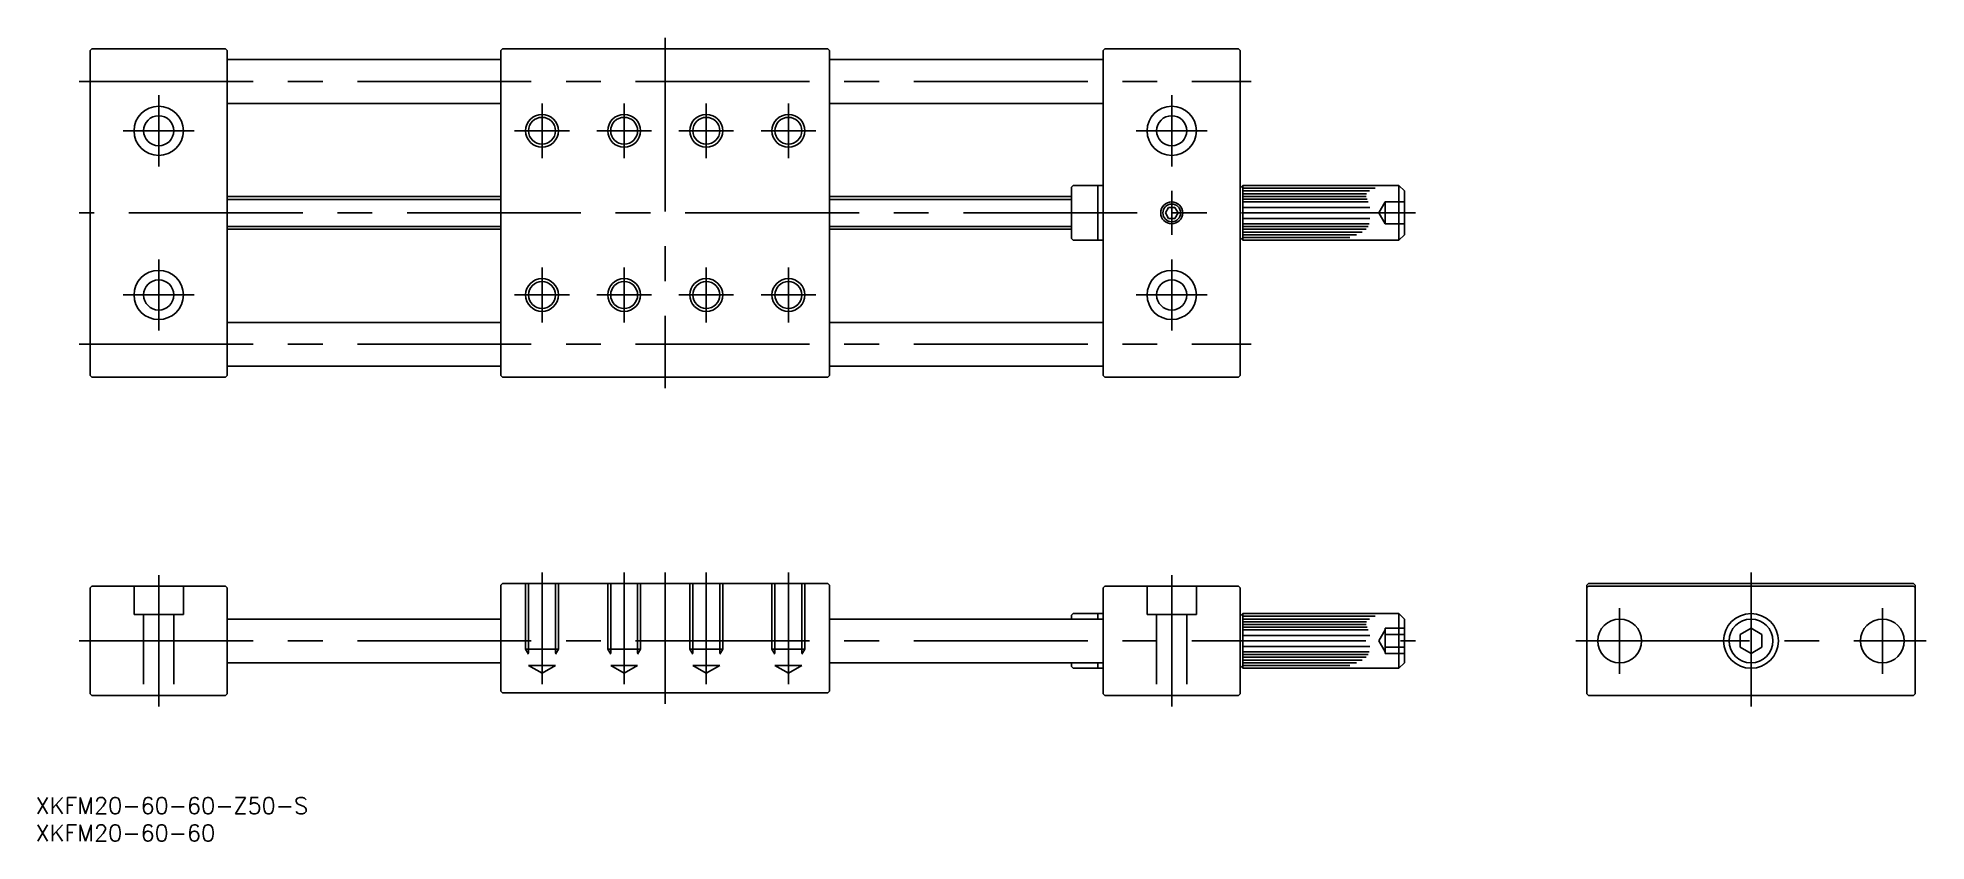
# Model space of a CAD drawing. Extents: x -313 to 32, y -37 to 110.
import ezdxf

# ---------------------------------------------------------------- set-up
doc = ezdxf.new("R2010")
doc.units = 0
doc.linetypes.add('CENTER', pattern=[50.8, 31.75, -6.35, 6.35, -6.35])
doc.linetypes.add('DASHED', pattern=[19.05, 12.7, -6.35])
doc.layers.get('0').update_dxf_attribs({"linetype": 'CONTINUOUS'})
doc.layers.add('CENTER', color=1, linetype='CONTINUOUS')
doc.styles.get("Standard").update_dxf_attribs({"font": 'txt.shx', "height": 3, "bigfont": 'bigfont.shx'})

msp = doc.modelspace()

# ---------------------------------------------------------------- linework, layer by layer
at = {"color": 7, "linetype": 'CONTINUOUS'}
for p, q in [((-302.99, 108.21), (-303.29, 107.91)), ((-303.29, 107.91), (-303.29, 48.51)), ((-302.99, 108.21), (-278.59, 108.21)), ((-278.59, 108.21), (-278.29, 107.91)), ((-278.29, 107.91), (-278.29, 48.51)), ((-228.29, 107.91), (-227.99, 108.21)), ((-228.29, 107.91), (-228.29, 48.51)), ((-168.59, 108.21), (-227.99, 108.21)), ((-168.59, 108.21), (-168.29, 107.91)), ((-168.29, 48.51), (-168.29, 107.91)), ((-117.99, 108.21), (-118.29, 107.91)), ((-118.29, 107.91), (-118.29, 48.51)), ((-117.99, 108.21), (-93.59, 108.21)), ((-93.59, 108.21), (-93.29, 107.91)), ((-93.29, 107.91), (-93.29, 48.51)), ((-278.29, 106.21), (-228.29, 106.21)), ((-168.29, 106.21), (-118.29, 106.21)), ((-278.29, 98.21), (-228.29, 98.21)), ((-168.29, 98.21), (-118.29, 98.21)), ((-124.09, 82.91), (-123.79, 83.21)), ((-124.09, 82.91), (-124.09, 73.51)), ((-123.79, 83.21), (-118.29, 83.21)), ((-119.29, 83.21), (-119.29, 73.21)), ((-92.79, 83.21), (-93.29, 82.71)), ((-92.79, 83.21), (-64.29, 83.21)), ((-92.79, 83.21), (-92.79, 73.21)), ((-64.29, 83.21), (-64.29, 73.21)), ((-63.29, 82.21), (-64.29, 83.21)), ((-228.29, 81.21), (-278.29, 81.21)), ((-168.29, 81.21), (-124.09, 81.21)), ((-92.79, 82.71), (-68.61, 82.71)), ((-92.79, 82.21), (-69.65, 82.21)), ((-92.79, 81.71), (-70.22, 81.71)), ((-92.79, 81.21), (-70.28, 81.21)), ((-92.79, 80.71), (-70.12, 80.71)), ((-92.79, 80.21), (-69.9, 80.21)), ((-63.29, 82.21), (-63.29, 74.21)), ((-106.37, 79.21), (-106.94, 78.21)), ((-106.94, 78.21), (-106.37, 77.21)), ((-105.21, 79.21), (-106.37, 79.21)), ((-106.37, 77.21), (-105.21, 77.21)), ((-104.63, 78.21), (-105.21, 79.21)), ((-105.21, 77.21), (-104.63, 78.21)), ((-92.79, 79.21), (-69.63, 79.21)), ((-92.79, 77.21), (-69.62, 77.21)), ((-92.79, 76.21), (-69.75, 76.21)), ((-278.29, 75.21), (-228.29, 75.21)), ((-124.09, 75.21), (-168.29, 75.21)), ((-124.09, 73.51), (-123.79, 73.21)), ((-123.79, 73.21), (-118.29, 73.21)), ((-92.79, 73.21), (-93.29, 73.71)), ((-92.79, 75.71), (-69.92, 75.71)), ((-92.79, 75.21), (-70.27, 75.21)), ((-92.79, 74.71), (-71.02, 74.71)), ((-92.79, 74.21), (-72.02, 74.21)), ((-92.79, 73.71), (-73.27, 73.71)), ((-64.29, 73.21), (-92.79, 73.21)), ((-64.29, 73.21), (-63.29, 74.21)), ((-278.29, 58.21), (-228.29, 58.21)), ((-168.29, 58.21), (-118.29, 58.21)), ((-302.99, 48.21), (-303.29, 48.51)), ((-278.59, 48.21), (-278.29, 48.51)), ((-278.29, 50.21), (-228.29, 50.21)), ((-227.99, 48.21), (-228.29, 48.51)), ((-168.59, 48.21), (-168.29, 48.51)), ((-168.29, 50.21), (-118.29, 50.21)), ((-117.99, 48.21), (-118.29, 48.51)), ((-93.59, 48.21), (-93.29, 48.51)), ((-302.99, 48.21), (-278.59, 48.21)), ((-227.99, 48.21), (-168.59, 48.21)), ((-117.99, 48.21), (-93.59, 48.21)), ((-228.29, 10.2), (-227.99, 10.5)), ((-168.59, 10.5), (-227.99, 10.5)), ((-168.59, 10.5), (-168.29, 10.2)), ((-29.7, 10.5), (-30, 10.2)), ((-29.7, 10.5), (29.7, 10.5)), ((29.7, 10.5), (30, 10.2)), ((-303.29, 9.7), (-302.99, 10)), ((-303.29, 9.7), (-303.29, -9.7)), ((-302.99, 10), (-278.59, 10)), ((-278.59, 10), (-278.29, 9.7)), ((-278.29, 9.7), (-278.29, -9.7)), ((-228.29, 10.2), (-228.29, -9.2)), ((-168.29, 10.2), (-168.29, -9.2)), ((-118.29, 9.7), (-117.99, 10)), ((-118.29, -9.7), (-118.29, 9.7)), ((-117.99, 10), (-93.59, 10)), ((-93.29, 9.7), (-93.59, 10)), ((-93.29, 9.7), (-93.29, -9.7)), ((-30, 10.2), (-30, -9.7)), ((-29.7, 10), (-30, 9.7)), ((-29.7, 10), (29.7, 10)), ((29.7, 10), (30, 9.7)), ((30, 10.2), (30, -9.7)), ((-278.29, 4), (-228.29, 4)), ((-168.29, 4), (-118.29, 4)), ((-123.79, 5), (-124.09, 4.7)), ((-124.09, 4.7), (-124.09, 4)), ((-123.79, 5), (-118.29, 5)), ((-119.29, 5), (-119.29, 4)), ((-92.79, 5), (-93.29, 4.5)), ((-92.79, 5), (-64.29, 5)), ((-92.79, 5), (-92.79, -5)), ((-92.79, 4.5), (-68.61, 4.5)), ((-92.79, 4), (-69.65, 4)), ((-92.79, 3.5), (-70.22, 3.5)), ((-64.29, 5), (-64.29, -5)), ((-63.29, 4), (-64.29, 5)), ((-63.29, 4), (-63.29, -4)), ((-92.79, 3), (-70.28, 3)), ((-92.79, 2.5), (-70.12, 2.5)), ((-92.79, 2), (-69.9, 2)), ((-92.79, 1), (-69.63, 1)), ((0, 2.34), (-2, 1.18)), ((-2, 1.18), (-2, -1.12)), ((2, 1.18), (0, 2.34)), ((2, -1.12), (2, 1.18)), ((-92.79, -1), (-69.62, -1)), ((-92.79, -2), (-69.75, -2)), ((-92.79, -2.5), (-69.92, -2.5)), ((-92.79, -3), (-70.27, -3)), ((-2, -1.12), (0, -2.28)), ((0, -2.28), (2, -1.12)), ((-278.29, -4), (-228.29, -4)), ((-168.29, -4), (-118.29, -4)), ((-124.09, -4), (-124.09, -4.7)), ((-124.09, -4.7), (-123.79, -5)), ((-123.79, -5), (-118.29, -5)), ((-119.29, -4), (-119.29, -5)), ((-92.79, -5), (-93.29, -4.5)), ((-92.79, -3.5), (-71.02, -3.5)), ((-92.79, -4), (-72.02, -4)), ((-92.79, -4.5), (-73.27, -4.5)), ((-64.29, -5), (-92.79, -5)), ((-64.29, -5), (-63.29, -4)), ((-302.99, -10), (-303.29, -9.7)), ((-278.59, -10), (-302.99, -10)), ((-278.59, -10), (-278.29, -9.7)), ((-227.99, -9.5), (-228.29, -9.2)), ((-227.99, -9.5), (-168.59, -9.5)), ((-168.59, -9.5), (-168.29, -9.2)), ((-117.99, -10), (-118.29, -9.7)), ((-93.59, -10), (-117.99, -10)), ((-93.59, -10), (-93.29, -9.7)), ((-29.7, -10), (-30, -9.7)), ((-29.7, -10), (29.7, -10)), ((29.7, -10), (30, -9.7))]:
    msp.add_line(p, q, dxfattribs=at)
at = {"color": 3, "linetype": 'CONTINUOUS'}
for p, q in [((-278.29, 80.67), (-228.29, 80.67)), ((-168.29, 80.67), (-124.09, 80.67)), ((-278.29, 75.75), (-228.29, 75.75)), ((-168.29, 75.75), (-124.09, 75.75))]:
    msp.add_line(p, q, dxfattribs=at)
at = {"color": 3, "linetype": 'DASHED'}
for p, q in [((-66.79, 80.21), (-67.94, 78.21)), ((-66.79, 76.21), (-66.79, 80.21)), ((-63.29, 80.21), (-66.79, 80.21)), ((-66.79, 76.21), (-67.95, 78.21)), ((-63.29, 78.21), (-66.79, 78.21)), ((-63.29, 76.21), (-66.79, 76.21)), ((-223.79, 10.5), (-223.79, -1.5)), ((-223.25, 10.5), (-223.25, -4.5)), ((-218.33, 10.5), (-218.33, -4.5)), ((-217.79, 10.5), (-217.79, -1.5)), ((-208.79, 10.5), (-208.79, -1.5)), ((-208.25, 10.5), (-208.25, -4.5)), ((-203.33, 10.5), (-203.33, -4.5)), ((-202.79, 10.5), (-202.79, -1.5)), ((-193.79, 10.5), (-193.79, -1.5)), ((-193.25, 10.5), (-193.25, -4.5)), ((-188.33, 10.5), (-188.33, -4.5)), ((-187.79, 10.5), (-187.79, -1.5)), ((-178.79, 10.5), (-178.79, -1.5)), ((-178.25, 10.5), (-178.25, -4.5)), ((-173.33, 10.5), (-173.33, -4.5)), ((-172.79, 10.5), (-172.79, -1.5)), ((-295.29, 10), (-295.29, 4.8)), ((-286.29, 4.8), (-286.29, 10)), ((-110.29, 10), (-110.29, 4.8)), ((-101.29, 4.8), (-101.29, 10)), ((-295.29, 4.8), (-286.29, 4.8)), ((-293.54, 4.8), (-293.54, -10)), ((-288.04, 4.8), (-288.04, -10)), ((-110.29, 4.8), (-101.29, 4.8)), ((-108.54, 4.8), (-108.54, -10)), ((-103.04, 4.8), (-103.04, -10)), ((-66.79, -2), (-67.95, 0.01)), ((-66.79, 2), (-67.94, 0)), ((-66.79, 2.34), (-66.79, -2.28)), ((-66.79, 2.34), (-63.29, 2.34)), ((-66.79, 1.18), (-63.29, 1.18)), ((-217.79, -1.5), (-223.79, -1.5)), ((-223.79, -1.5), (-223.25, -2.44)), ((-217.79, -1.5), (-218.33, -2.44)), ((-202.79, -1.5), (-208.79, -1.5)), ((-208.79, -1.5), (-208.25, -2.44)), ((-202.79, -1.5), (-203.33, -2.44)), ((-187.79, -1.5), (-193.79, -1.5)), ((-193.79, -1.5), (-193.25, -2.44)), ((-187.79, -1.5), (-188.33, -2.44)), ((-172.79, -1.5), (-178.79, -1.5)), ((-178.79, -1.5), (-178.25, -2.44)), ((-172.79, -1.5), (-173.33, -2.44)), ((-66.79, -1.12), (-63.29, -1.12)), ((-66.79, -2.28), (-63.29, -2.28)), ((-218.33, -4.5), (-223.25, -4.5)), ((-223.25, -4.5), (-220.79, -5.92)), ((-218.33, -4.5), (-220.79, -5.92)), ((-203.33, -4.5), (-208.25, -4.5)), ((-208.25, -4.5), (-205.79, -5.92)), ((-203.33, -4.5), (-205.79, -5.92)), ((-188.33, -4.5), (-193.25, -4.5)), ((-193.25, -4.5), (-190.79, -5.92)), ((-188.33, -4.5), (-190.79, -5.92)), ((-173.33, -4.5), (-178.25, -4.5)), ((-178.25, -4.5), (-175.79, -5.92)), ((-173.33, -4.5), (-175.79, -5.92))]:
    msp.add_line(p, q, dxfattribs=at)
at = {"color": 7, "linetype": 'CONTINUOUS'}
for centre, radius in [((-290.79, 93.21), 4.5), ((-105.79, 93.21), 4.5), ((-290.79, 93.21), 2.75), ((-220.79, 93.21), 2.46), ((-205.79, 93.21), 2.46), ((-190.79, 93.21), 2.46), ((-175.79, 93.21), 2.46), ((-105.79, 93.21), 2.75), ((-105.79, 78.21), 1.62), ((-290.79, 63.21), 4.5), ((-290.79, 63.21), 2.75), ((-220.79, 63.21), 2.46), ((-205.79, 63.21), 2.46), ((-190.79, 63.21), 2.46), ((-175.79, 63.21), 2.46), ((-105.79, 63.21), 4.5), ((-105.79, 63.21), 2.75), ((-24, 0), 4), ((0, 0), 5), ((0, 0), 4), ((24, 0), 4)]:
    msp.add_circle(centre, radius, dxfattribs=at)
at = {"color": 3, "linetype": 'CONTINUOUS'}
for centre, radius in [((-220.79, 93.21), 3), ((-205.79, 93.21), 3), ((-190.79, 93.21), 3), ((-175.79, 93.21), 3), ((-105.79, 78.21), 2), ((-220.79, 63.21), 3), ((-205.79, 63.21), 3), ((-190.79, 63.21), 3), ((-175.79, 63.21), 3)]:
    msp.add_circle(centre, radius, dxfattribs=at)
at = {"layer": 'CENTER', "color": 1, "linetype": 'CENTER'}
for p, q in [((-198.29, 110.21), (-198.29, 46.21)), ((-305.29, 102.21), (-91.29, 102.21)), ((-290.79, 99.71), (-290.79, 86.71)), ((-220.79, 98.21), (-220.79, 88.21)), ((-205.79, 98.21), (-205.79, 88.21)), ((-190.79, 98.21), (-190.79, 88.21)), ((-175.79, 98.21), (-175.79, 88.21)), ((-105.79, 99.71), (-105.79, 86.71)), ((-297.29, 93.21), (-284.29, 93.21)), ((-225.79, 93.21), (-215.79, 93.21)), ((-210.79, 93.21), (-200.79, 93.21)), ((-195.79, 93.21), (-185.79, 93.21)), ((-180.79, 93.21), (-170.79, 93.21)), ((-112.29, 93.21), (-99.29, 93.21)), ((-105.79, 82.21), (-105.79, 74.21)), ((-61.29, 78.21), (-305.29, 78.21)), ((-290.79, 69.71), (-290.79, 56.71)), ((-105.79, 69.71), (-105.79, 56.71)), ((-220.79, 68.21), (-220.79, 58.21)), ((-205.79, 68.21), (-205.79, 58.21)), ((-190.79, 68.21), (-190.79, 58.21)), ((-175.79, 68.21), (-175.79, 58.21)), ((-297.29, 63.21), (-284.29, 63.21)), ((-225.79, 63.21), (-215.79, 63.21)), ((-210.79, 63.21), (-200.79, 63.21)), ((-195.79, 63.21), (-185.79, 63.21)), ((-180.79, 63.21), (-170.79, 63.21)), ((-112.29, 63.21), (-99.29, 63.21)), ((-305.29, 54.21), (-91.29, 54.21)), ((-290.79, 12), (-290.79, -12)), ((-220.79, 12.5), (-220.79, -7.92)), ((-205.79, 12.5), (-205.79, -7.92)), ((-198.29, 12.5), (-198.29, -11.5)), ((-198.29, 12.5), (-198.29, -1.5)), ((-190.79, 12.5), (-190.79, -7.92)), ((-175.79, 12.5), (-175.79, -7.92)), ((-105.79, 12), (-105.79, -12)), ((0, 12.5), (0, -12)), ((-24, 6), (-24, -6)), ((24, 6), (24, -6)), ((-305.29, 0), (-61.29, 0)), ((-32, 0), (32, 0))]:
    msp.add_line(p, q, dxfattribs=at)

# ---------------------------------------------------------------- texts
at = {"color": 7, "linetype": 'CONTINUOUS'}
for s, p in [('XKFM20-60-60-Z50-S', (-313.26, -31.61)), ('XKFM20-60-60', (-313.26, -36.61))]:
    msp.add_text(s, height=3, dxfattribs=at).set_placement(p)

doc.saveas('drawing.dxf')
